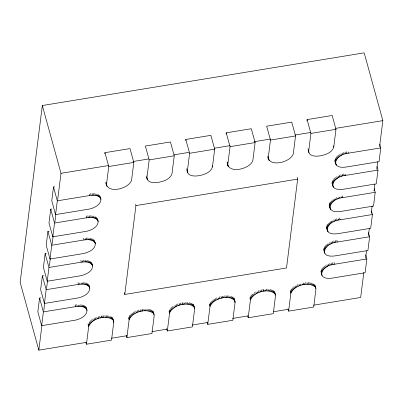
<?xml version="1.0" encoding="UTF-8"?>
<svg xmlns="http://www.w3.org/2000/svg" width="403" height="403" viewBox="0 0 403 403"><rect width="100%" height="100%" fill="white"/><g stroke="black" fill="none" stroke-linecap="round" stroke-linejoin="round"><path stroke-width="0.6" d="M86.035 307.242C90.05 314.703 80.051 319.624 74.001 320.375L41.655 325.669L37.842 311.836L39.57 298.064L40.789 297.862M88.821 285.027C92.836 292.487 82.837 297.409 76.787 298.16L44.441 303.454L40.627 289.621L42.355 275.848L43.579 275.647M91.944 263.512C95.002 270.856 85.325 275.083 79.572 275.949L47.227 281.244L43.413 267.406L45.141 253.633L46.365 253.437M94.896 241.901C97.299 249.029 87.884 252.817 82.358 253.734L50.012 259.028L46.199 245.195L47.927 231.418L49.151 231.221M97.178 218.386C101.193 225.846 91.194 230.768 85.144 231.518L52.798 236.813L48.99 222.98L50.713 209.207L51.937 209.006M99.964 196.17C103.979 203.631 93.98 208.553 87.93 209.303L55.584 214.598L51.775 200.765L53.498 186.992L54.722 186.791M106.664 185.823L106.513 184.287L108.745 166.515L104.931 152.682L130.003 148.581L133.811 162.414L131.585 180.186C129.197 188.392 108.231 194.488 106.004 183.42M85.955 342.424L86.454 344.227L111.525 340.127L113.752 322.355L112.764 318.315M146.949 177.668C147.241 183.3 154.999 182.997 159.049 182.216C164.076 181.184 170.439 179.028 172.016 173.567L174.247 155.795L170.434 141.962L145.367 146.062L149.175 159.9L146.949 177.668L146.45 175.864M153.029 311.096L154.188 315.735L151.956 333.508L126.89 337.613L126.225 335.205M185.798 139.448L189.612 153.281L187.38 171.053C187.677 176.68 195.435 176.378 199.485 175.597C204.512 174.564 210.87 172.408 212.452 166.948L214.678 149.175L210.87 135.343L185.798 139.448L185.647 140.672M193.969 305.776L194.619 309.121L192.392 326.888L167.321 330.994L166.661 328.586M227.967 165.971L227.816 164.434L230.042 146.662L226.234 132.829L251.301 128.723L255.114 142.561L252.883 160.334C250.782 168.258 230.934 174.046 227.635 164.767M207.092 321.972L207.757 324.375L232.823 320.274L235.055 302.502L234.239 298.558M268.403 159.351L268.247 157.815L270.478 140.043L266.665 126.21L291.737 122.109L295.545 135.942L293.319 153.714C291.213 161.638 271.365 167.426 268.071 158.152M274.498 291.848L275.486 295.883L273.259 313.655L248.188 317.76L247.694 315.952M307.101 119.595L310.909 133.428L308.683 151.201C308.975 156.827 316.733 156.525 320.783 155.744C325.81 154.712 332.173 152.556 333.749 147.095L335.981 129.323L332.168 115.49L307.101 119.595L306.945 120.819M314.929 285.228L315.922 289.268L313.69 307.036L288.624 311.141L287.959 308.733M366.851 258.953L365.123 272.725L332.777 278.02C314.572 280.831 321.665 264.781 334.505 264.247L366.851 258.953L365.692 254.746M369.637 236.742L337.291 242.037C324.455 242.571 317.357 258.615 335.563 255.809L367.909 250.515L369.637 236.742L368.478 232.531M372.422 214.527L340.077 219.821C327.241 220.355 320.143 236.4 338.349 233.594L370.695 228.299L372.422 214.527L371.43 210.92M375.208 192.312L373.48 206.084L341.134 211.379C322.934 214.184 330.027 198.14 342.862 197.606L375.208 192.312L374.216 188.705M377.994 170.096L376.266 183.869L343.92 189.163C325.72 191.969 332.813 175.925 345.648 175.391L377.994 170.096L377.001 166.489M380.78 147.886L348.434 153.18C335.598 153.709 328.505 169.759 346.706 166.953L379.052 161.658L380.78 147.886L379.787 144.274M379.571 146.793L382.85 120.643L364.176 52.853L42.325 105.531L20.15 282.357L38.824 350.147L86.665 342.313M41.655 325.669L43.383 311.897L39.57 298.064M44.441 303.454L46.169 289.681L42.355 275.848M47.227 281.244L48.954 267.466L45.141 253.633M50.012 259.028L51.74 245.256L47.927 231.418M52.798 236.813L54.526 223.04L50.713 209.207M55.584 214.598L57.312 200.825L53.498 186.992M38.824 350.147L41.947 325.241M43.821 310.295L44.678 303.449M46.552 288.503L47.489 281.032M49.362 266.091L50.299 258.62M52.098 244.299L53.11 236.203M54.909 221.882L55.846 214.411M57.72 199.47L60.999 173.32L42.325 105.531M104.78 153.906L104.931 152.682M86.454 344.227L88.685 326.46C92.232 318.093 106.185 314.355 113.258 320.123M297.157 177.31L297.656 179.113L286.513 267.97L124.779 294.442L135.922 205.585L135.589 204.381M126.89 337.613L129.116 319.841C132.668 311.474 146.616 307.741 153.694 313.504M167.321 330.994L169.552 313.222C172.328 305.172 188.926 300.406 194.468 307.585M226.078 134.053L226.234 132.829M207.757 324.375L209.983 306.602C212.759 298.552 229.357 293.787 234.899 300.965M248.188 317.76L250.419 299.988C253.966 291.621 267.919 287.888 274.992 293.651M288.624 311.141L290.85 293.369C294.402 285.007 308.35 281.269 315.428 287.032M363.798 272.564L360.675 297.469L313.453 305.197M365.592 258.242L366.529 250.772M368.402 235.826L369.339 228.355M371.213 213.414L372.15 205.943M374.024 190.997L374.886 184.151M376.76 169.205L377.697 161.734M60.999 173.32L108.84 165.487M133.076 161.522L148.606 158.978M174.081 154.812L188.992 152.369M214.467 148.203L230.002 145.659M254.233 141.695L270.388 139.05M295.243 134.98L310.773 132.441M335.628 128.371L382.85 120.643M108.745 166.515L133.811 162.414M149.175 159.9L174.247 155.795M189.612 153.281L214.678 149.175M230.042 146.662L255.114 142.561M270.478 140.043L295.545 135.942M310.909 133.428L335.981 129.323M57.312 200.825L89.657 195.531C93.279 195.057 97.934 194.825 100.458 197.979M135.922 205.585L297.656 179.113M54.526 223.04L86.872 217.746C90.494 217.272 95.148 217.041 97.672 220.189M51.74 245.256L84.086 239.961C87.829 239.473 93.204 239.191 95.229 243.1M48.954 267.466L81.3 262.177C85.043 261.688 90.418 261.406 92.443 265.315M46.169 289.681L78.514 284.387C82.136 283.914 86.791 283.682 89.315 286.835M43.383 311.897L75.729 306.602C79.351 306.129 84.005 305.897 86.529 309.046M111.52 338.248L127.051 335.704M151.906 331.634L166.817 329.196M192.291 325.025L207.827 322.486M232.677 318.415L248.213 315.871M273.687 311.705L288.598 309.262M348.101 151.976L348.434 153.18M346.469 151.664L346.963 153.467M345.008 152.042L345.507 153.845M343.583 152.51L344.076 154.314M342.202 153.059L342.701 154.863M340.898 153.679L341.396 155.487M345.316 174.192L345.648 175.391M339.684 154.364L340.177 156.173M338.575 155.105L339.074 156.908M343.683 173.874L344.177 175.678M337.593 155.885L338.087 157.689M342.223 174.257L342.721 176.061M336.747 156.696L337.246 158.505M333.417 145.891L333.749 147.095M336.057 157.533L336.55 159.336M340.797 174.726L341.291 176.529M335.523 158.369L336.021 160.177M335.16 159.205L335.659 161.009M339.417 175.275L339.915 177.078M334.969 160.021L335.467 161.83M336.082 163.94L336.414 165.139M334.913 160.47L335.412 162.273M335.573 163.306L335.906 164.505M334.903 161.255L335.563 163.809M338.112 175.894L338.611 177.698M342.364 195.803L342.862 197.606M336.898 176.579L337.392 178.383M335.79 177.32L336.288 179.123M341.064 196.689L341.391 197.893M334.807 178.101L335.306 179.904M339.603 197.072L339.936 198.276M333.961 178.912L334.46 180.715M333.271 179.743L333.765 181.552M338.172 197.541L338.505 198.744M332.737 180.584L333.236 182.388M332.374 181.421L332.873 183.224M336.631 197.49L337.13 199.294M333.296 186.151L333.629 187.355M332.349 182.841L332.682 184.04M332.127 182.68L332.626 184.488M332.787 185.516L333.12 186.72M331.951 182.871L332.616 185.274M332.445 184.821L332.777 186.025M335.492 198.709L335.825 199.913M339.578 218.018L340.077 219.821M334.112 198.795L334.606 200.598M333.004 199.535L333.503 201.339M338.273 218.905L338.606 220.109M332.022 200.316L332.515 202.12M336.651 218.683L337.15 220.491M331.175 201.127L331.674 202.931M330.485 201.958L330.979 203.762M335.22 219.151L335.719 220.96M329.951 202.8L330.45 204.603M329.422 203.031L330.087 205.439M333.845 219.7L334.344 221.509M330.51 208.366L330.843 209.57M329.397 204.452L329.896 206.255M329.508 205.5L329.84 206.699M330.002 207.731L330.334 208.935M329.165 205.082L329.825 207.49M329.659 207.036L329.992 208.235M332.707 220.925L333.034 222.129M336.792 240.228L337.291 242.037M331.326 221.01L331.82 222.814M330.218 221.746L330.717 223.554M335.326 240.52L335.82 242.324M329.236 222.527L329.73 224.335M333.865 240.898L334.364 242.702M308.018 148.793L308.683 151.201M328.39 223.343L328.888 225.146M308.34 150.782L308.834 152.737M327.699 224.174L328.193 225.977M332.435 241.367L332.933 243.17M327.165 225.015L327.664 226.818M326.803 225.846L327.296 227.655M331.059 241.916L331.558 243.719M326.611 226.667L327.11 228.471M327.725 230.581L328.052 231.785M326.556 227.111L327.055 228.914M327.216 229.947L327.543 231.151M326.712 228.501L327.206 230.451M329.755 242.541L330.248 244.344M334.006 262.444L334.505 264.247M328.702 243.825L329.034 245.029M327.432 243.961L327.926 245.765M332.535 262.731L333.034 264.539M326.45 244.742L326.944 246.545M331.08 263.114L331.573 264.917M325.604 245.558L326.103 247.361M324.909 246.389L325.407 248.193M329.649 263.582L330.148 265.386M324.38 247.225L324.873 249.034M324.017 248.062L324.511 249.865M328.274 264.131L328.772 265.935M323.826 248.878L324.324 250.686M323.77 249.326L324.269 251.129M324.43 252.162L324.758 253.361M323.926 250.716L324.42 252.666M326.969 264.751L327.463 266.554M325.75 265.436L326.249 267.239M324.647 266.176L325.14 267.98M323.664 266.957L324.158 268.761M322.818 267.768L323.317 269.572M322.123 268.6L322.622 270.408M321.594 269.441L322.088 271.244M321.231 270.277L321.725 272.08M321.04 271.093L321.539 272.896M320.984 271.536L321.483 273.345M321.644 274.372L321.972 275.576M321.141 272.927L321.468 274.131M321.302 273.677L321.634 274.881M315.272 285.923L315.932 288.477M314.421 284.594L314.919 286.397M313.751 284.029L314.249 285.833M313.091 284.145L313.423 285.344M311.962 283.143L312.461 284.946M310.869 282.835L311.368 284.639M309.67 282.624L310.169 284.427M308.376 282.513L308.874 284.317M307.005 282.503L307.504 284.306M305.585 282.594L306.084 284.397M304.295 283.385L304.628 284.589M303.318 282.916L303.817 284.72M268.917 159.482L269.249 160.686M267.753 156.011L268.247 157.815M268.408 158.847L268.741 160.051M267.904 157.402L268.237 158.606M302.018 283.803L302.351 285.007M300.557 284.186L300.89 285.389M298.966 284.055L299.459 285.858M297.585 284.604L298.084 286.407M296.447 285.823L296.779 287.027M295.067 285.908L295.565 287.712M293.958 286.644L294.457 288.452M292.976 287.43L293.475 289.233M292.13 288.241L292.628 290.044M291.44 289.072L291.938 290.875M290.906 289.913L291.404 291.717M290.543 290.749L291.042 292.553M290.356 291.565L290.85 293.369M274.67 291.943L275.501 295.097M273.99 291.208L274.483 293.016M273.315 290.644L273.813 292.452M272.493 290.16L272.992 291.963M271.526 289.762L272.025 291.565M270.438 289.455L270.937 291.258M269.4 289.843L269.733 291.047M267.94 289.127L268.438 290.936M266.574 289.117L267.073 290.926M265.315 289.812L265.648 291.016M263.693 289.399L264.192 291.203M262.887 289.535L263.386 291.339M227.151 162.026L227.816 164.434M227.977 165.467L228.305 166.666M227.141 162.817L227.801 165.225M261.416 289.822L261.915 291.626M259.96 290.2L260.454 292.009M258.53 290.669L259.028 292.472M257.321 291.822L257.653 293.021M255.85 291.843L256.343 293.646M254.631 292.528L255.129 294.331M253.689 293.868L254.021 295.067M252.545 294.044L253.039 295.847M251.699 294.86L252.197 296.663M251.004 295.691L251.502 297.495M250.475 296.527L250.968 298.336M250.112 297.364L250.606 299.167M249.92 298.185L250.419 299.988M212.119 165.744L212.452 166.948M234.732 300.512L235.065 301.711M234.062 298.462L234.561 300.265M234.722 301.298L235.055 302.502M233.554 297.827L234.052 299.63M232.884 297.263L233.382 299.066M232.057 296.779L232.556 298.583M231.095 296.376L231.594 298.185M230.168 296.673L230.501 297.877M228.803 295.857L229.302 297.666M227.509 295.747L228.007 297.55M226.138 295.737L226.637 297.54M224.718 295.827L225.217 297.631M223.428 296.618L223.761 297.822M222.451 296.15L222.95 297.953M186.72 168.645L187.38 171.053M186.871 170.036L187.531 172.59M220.985 296.437L221.484 298.245M219.524 296.82L220.023 298.623M218.265 297.888L218.592 299.091M216.718 297.837L217.217 299.641M215.414 298.457L215.912 300.265M214.2 299.142L214.698 300.95M213.091 299.882L213.59 301.686M212.109 300.663L212.608 302.467M211.263 301.474L211.761 303.283M210.573 302.31L211.066 304.114M210.039 303.147L210.537 304.95M209.842 304.582L210.175 305.786M209.323 304.2L209.983 306.602M194.301 307.126L194.634 308.33M193.465 304.482L194.125 306.885M193.123 304.446L193.616 306.25M192.448 303.882L192.946 305.686M191.626 303.394L192.125 305.202M190.659 302.996L191.158 304.799M189.571 302.688L190.07 304.492M188.533 303.076L188.866 304.28M187.073 302.366L187.571 304.169M185.707 302.356L186.201 304.159M184.448 303.046L184.781 304.25M182.826 302.638L183.325 304.441M182.02 302.769L182.519 304.572M147.11 178.7L147.438 179.904M146.601 177.255L147.1 179.209M180.549 303.056L181.048 304.859M179.093 303.439L179.587 305.242M177.663 303.907L178.161 305.711M176.287 304.456L176.781 306.26M174.983 305.076L175.476 306.879M173.93 306.361L174.262 307.565M172.66 306.502L173.154 308.305M171.673 307.282L172.172 309.086M170.832 308.094L171.33 309.897M170.303 309.529L170.635 310.728M169.608 309.766L170.101 311.569M169.245 310.602L169.739 312.406M169.053 311.418L169.552 313.222M153.704 312.995L154.198 314.95M152.687 311.061L153.185 312.869M152.017 310.496L152.515 312.305M151.19 310.013L151.689 311.816M150.228 309.615L150.727 311.418M149.135 309.308L149.634 311.111M147.936 309.096L148.435 310.899M146.808 309.585L147.14 310.789M145.438 309.575L145.77 310.778M143.851 309.066L144.35 310.869M142.395 309.252L142.894 311.061M141.75 309.988L142.083 311.192M106.014 182.483L106.513 184.287M106.674 185.32L107.007 186.524M105.838 182.67L106.503 185.078M140.118 309.675L140.617 311.479M138.657 310.053L139.156 311.862M137.232 310.522L137.725 312.33M135.851 311.071L136.35 312.874M134.547 311.695L135.045 313.499M133.333 312.38L133.826 314.184M100.468 197.47L100.962 199.42M132.224 313.116L132.723 314.919M99.455 195.536L99.949 197.339M98.785 194.971L99.279 196.775M131.242 313.897L131.741 315.705M97.959 194.488L98.453 196.291M124.28 292.638L124.779 294.442M130.396 314.713L130.894 316.516M97.158 194.689L97.491 195.893M129.706 315.544L130.199 317.347M95.904 193.778L96.403 195.586M129.172 316.385L129.67 318.189M94.705 193.566L95.199 195.374M128.809 317.216L129.308 319.025M128.617 318.038L129.116 319.841M93.41 193.455L93.904 195.259M92.04 193.445L92.539 195.248M90.615 193.536L91.113 195.339M97.682 219.685L98.176 221.635M96.67 217.751L97.163 219.554M95.995 217.187L96.493 218.99M89.325 194.327L89.657 195.531M95.173 216.698L95.667 218.507M94.373 216.905L94.705 218.104M93.118 215.993L93.617 217.796M91.914 215.781L92.413 217.585M90.62 215.67L91.118 217.474M89.254 215.66L89.753 217.464M87.829 215.751L88.328 217.555M95.063 242.646L95.39 243.85M94.393 240.601L94.886 242.405M93.884 239.966L94.378 241.77M93.209 239.402L93.708 241.206M86.373 215.943L86.872 217.746M92.388 238.914L92.881 240.717M91.421 238.516L91.919 240.319M113.268 319.614L113.762 321.564M113.419 321.151L113.752 322.355M112.089 317.08L112.749 319.483M90.332 238.208L90.831 240.012M111.581 317.116L112.079 318.919M89.295 238.596L89.627 239.8M110.76 316.632L111.253 318.435M109.959 316.834L110.291 318.038M87.834 237.886L88.333 239.689M108.704 315.922L109.198 317.73M86.469 237.876L86.962 239.679M107.5 315.71L107.999 317.519M85.209 238.566L85.542 239.77M92.277 264.862L92.604 266.066M106.206 315.599L106.704 317.403M91.607 262.816L92.101 264.62M91.093 262.182L91.592 263.985M90.423 261.612L90.922 263.421M83.587 238.158L84.086 239.961M104.84 315.589L105.334 317.393M89.602 261.129L90.096 262.932M88.635 260.731L89.134 262.534M103.415 315.68L103.914 317.483M87.547 260.424L88.04 262.227M101.959 315.871L102.458 317.675M86.509 260.812L86.841 262.015M101.153 316.002L101.647 317.811M85.048 260.101L85.547 261.905M99.682 316.295L100.181 318.098M83.683 260.086L84.177 261.895M98.226 316.672L98.72 318.476M82.424 260.781L82.756 261.985M89.159 285.727L89.819 288.281M88.312 284.392L88.806 286.195M87.637 283.828L88.136 285.631M96.796 317.141L97.294 318.944M80.802 260.368L81.3 262.177M86.816 283.344L87.31 285.148M85.849 282.941L86.348 284.75M95.42 317.69L95.914 319.493M84.761 282.634L85.255 284.442M94.116 318.31L94.609 320.118M83.557 282.422L84.056 284.231M92.897 318.995L93.395 320.803M82.429 282.916L82.761 284.115M91.788 319.735L92.287 321.539M81.063 282.906L81.391 284.105M90.806 320.516L91.305 322.319M79.638 282.997L79.97 284.196M86.373 307.937L87.033 310.491M89.965 321.327L90.458 323.135M85.527 306.607L86.02 308.411M84.852 306.043L85.35 307.847M89.27 322.163L89.768 323.967M78.016 282.584L78.514 284.387M84.031 305.56L84.524 307.363M88.907 323.604L89.234 324.803M88.539 324.435L88.872 325.639M83.063 305.157L83.562 306.96M88.02 324.052L88.685 326.46M81.975 304.849L82.469 306.653M80.771 304.638L81.27 306.441M79.643 305.126L79.975 306.33M78.278 305.116L78.605 306.32M76.686 304.608L77.185 306.411M75.23 304.799L75.729 306.602"/></g></svg>
